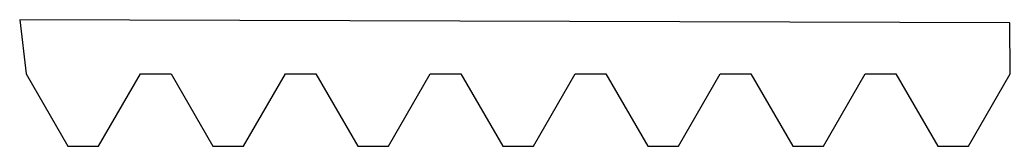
# Model space of a CAD drawing. Extents: x -15.2 to 15.6, y -0.9 to 3.
import ezdxf

# ---------------------------------------------------------------- set-up
doc = ezdxf.new("R2010")
doc.units = 0
doc.layers.add('Layer_1', color=7, linetype='CONTINUOUS')

msp = doc.modelspace()

# ---------------------------------------------------------------- linework, layer by layer
at = {"layer": 'Layer_1', "color": 7}
msp.add_lwpolyline([(-15.024965, 1.330482), (-13.72138, -0.927296), (-12.767187, -0.927296), (-11.463603, 1.330482), (-10.509409, 1.330482), (-9.205825, -0.927296), (-8.251631, -0.927296), (-6.948047, 1.330482), (-5.993854, 1.330482), (-4.690269, -0.927296), (-3.736076, -0.927296), (-2.432491, 1.330482), (-1.478298, 1.330482), (-0.174714, -0.927296), (0.77948, -0.927296), (2.083064, 1.330482), (3.037257, 1.330482), (4.340842, -0.927296), (5.295035, -0.927296), (6.59862, 1.330482), (7.552813, 1.330482), (8.856397, -0.927296), (9.810591, -0.927296), (11.114175, 1.330482), (12.068369, 1.330482), (13.371953, -0.927296), (14.326146, -0.927296), (15.629731, 1.330482), (15.623017, 2.923022), (-15.219841, 3.023816), (-15.024965, 1.330482)], close=True, dxfattribs=at)

doc.saveas('drawing.dxf')
